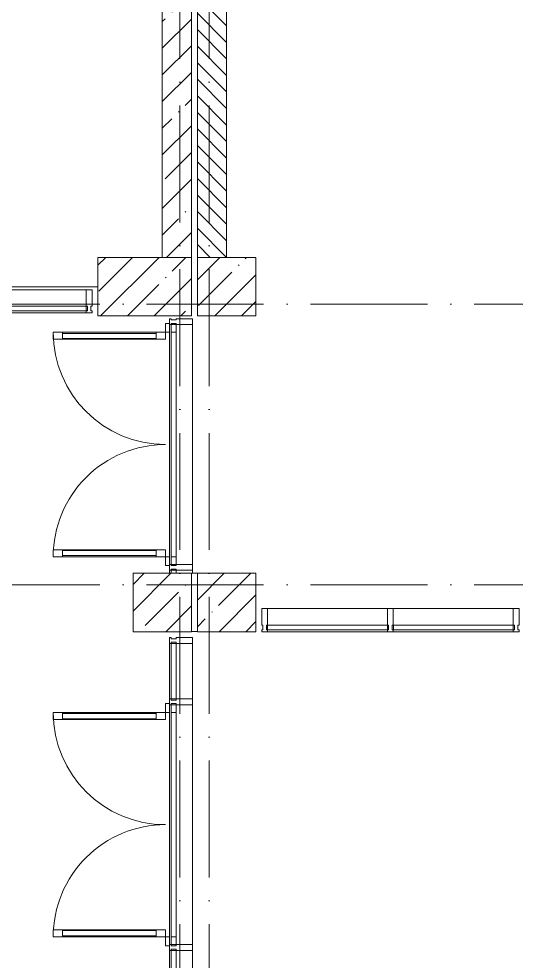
# Model space of a CAD drawing. Header units: millimetres. Extents: x -6467 to 105918, y -7090 to 92481.
# Drawn here: x 73224 to 77475, y 64364 to 72421 of the extents above; entities that cross this region are included whole.
import ezdxf

# ---------------------------------------------------------------- set-up
doc = ezdxf.new("R2010")
doc.units = ezdxf.units.MM
doc.linetypes.add('50_200_ШТРИХ_1Т_ш5_п1_п1_', pattern=[1400, 1000, -200, 0, -200])
for name, color, linetype, lineweight in [('A-DETL-GENF', 7, 'Continuous', 9), ('A-DOOR-2', 7, 'Continuous', 5), ('A-FLOR', 7, 'Continuous', 9), ('A-GLAZ-CWMG', 7, 'Continuous', 9), ('A-GLAZ-CWMG-1', 7, 'Continuous', 20), ('A-WALL', 7, 'Continuous', 5), ('I-WALL', 7, 'Continuous', 5), ('S-COLS', 7, 'Continuous', 9), ('S-COLS-1', 7, 'Continuous', 5)]:
    doc.layers.add(name, color=color, linetype=linetype, lineweight=lineweight)
doc.layers.add('Оси-3', color=7, linetype='50_200_ШТРИХ_1Т_ш5_п1_п1_', lineweight=9, true_color=0xaaaaaa)
pattern_1 = [(45, (0, 0), (-228.0985, 228.0985), []), (45, (228.1, 0), (-228.0985, 228.0985), [403.225, -80.645, 6.706, -73.939])]

# ---------------------------------------------------------------- blocks, each defined once
blk = doc.blocks.new('Прямоугольный импост - Импост структурный с накладкой - 180мм-26311816-АИ_План этажа Радиаторы_2')
at = {"layer": 'A-GLAZ-CWMG'}
for p, q in [((74510, 67080.5), (74510, 66605.7)), ((74527, 67080.5), (74567, 67080.5)), ((74527, 67080.5), (74527, 66605.7)), ((74567, 67080.5), (74567, 66605.7)), ((74707, 67080.5), (74707, 66605.7)), ((74567, 66605.7), (74527, 66605.7))]:
    blk.add_line(p, q, dxfattribs=at)
blk = doc.blocks.new('Дверь_Витражная_СКБ_2Ст - ДВВ_ДАО_СОШ_Коридор EIW60-23084938-АИ_План этажа Радиаторы_2')
at = {"layer": 'A-DETL-GENF'}
for p, q in [((-960, 1010), (-900, 1010)), ((-960, 1010), (-960, 50)), ((-900, 1010), (-960, 1010)), ((-960, 1010), (-960, 50)), ((-900, 1010), (-900, 50)), ((-900, 50), (-900, 1010)), ((960, 1010), (900, 1010)), ((900, 1010), (900, 50)), ((960, 1010), (900, 1010)), ((900, 1010), (900, 50)), ((960, 1010), (960, 50)), ((960, 50), (960, 1010)), ((-960, 930), (-900, 930)), ((-950, 930), (-950, 130)), ((-906, 930), (-906, 130)), ((960, 930), (900, 930)), ((906, 930), (906, 130)), ((950, 930), (950, 130)), ((-960, 130), (-900, 130)), ((960, 130), (900, 130)), ((-1035, 50), (-1035, 17)), ((-960, 50), (-1035, 50)), ((-960, 50), (-1035, 50)), ((-1035, 50), (-1035, 17)), ((-900, 50), (-960, 50)), ((-960, 50), (-900, 50)), ((-960, 17), (-960, 50)), ((-960, 17), (-960, 50)), ((-960, -40), (-960, 0)), ((-960, -40), (-960, 0)), ((900, 50), (960, 50)), ((900, 50), (960, 50)), ((960, 17), (960, 50)), ((960, 50), (1035, 50)), ((960, 50), (960, 17)), ((1035, 50), (960, 50)), ((960, -40), (960, 0)), ((960, 0), (960, -40)), ((1035, 50), (1035, 17)), ((1035, 17), (1035, 50))]:
    blk.add_line(p, q, dxfattribs=at)
at = {"layer": 'A-DOOR-2'}
for p, q in [((-960, 1010), (-960, 50)), ((960, 1010), (960, 50))]:
    blk.add_line(p, q, dxfattribs=at)
for centre, start, end in [((-960, 50), 360, 90), ((960, 50), 90, 180)]:
    blk.add_arc(centre, 960, start, end, dxfattribs=at)
blk = doc.blocks.new('Прямоугольный импост - Импост структурный с накладкой - 180мм-22070662-АИ_План этажа Радиаторы_2')
at = {"layer": 'A-GLAZ-CWMG'}
for p, q in [((74510, 66555.7), (74510, 64505.7)), ((74527, 66555.7), (74567, 66555.7)), ((74527, 66555.7), (74527, 64505.7)), ((74567, 66555.7), (74567, 64505.7)), ((74707, 66555.7), (74707, 64505.7)), ((74567, 64505.7), (74527, 64505.7))]:
    blk.add_line(p, q, dxfattribs=at)
blk = doc.blocks.new('Прямоугольный импост - Импост структурный с накладкой - 180мм-22069925-АИ_План этажа Радиаторы_2')
at = {"layer": 'A-GLAZ-CWMG-1'}
for p, q in [((-25, 40), (-25, 180)), ((-25, 180), (25, 180)), ((25, 180), (25, 40)), ((-15, 40), (-25, 40)), ((-25, -17), (-25, 0)), ((-25, 0), (-15, 0)), ((-15, 0), (-15, 40)), ((15, 40), (15, 0)), ((25, 40), (15, 40)), ((15, 0), (25, 0)), ((25, 0), (25, -17)), ((25, -17), (-25, -17))]:
    blk.add_line(p, q, dxfattribs=at)
blk = doc.blocks.new('BSC_Колонна _Прямоугольная - 500х800-V297-АИ_План этажа Радиаторы_2')
at = {"layer": 'S-COLS-1'}
h = blk.add_hatch(dxfattribs=at)
h.set_pattern_fill('FP_193', color=256, style=0, pattern_type=2)
h.set_pattern_definition([(315, (-70130.7, 74300), (228.0985, 228.0985), []), (315, (-70130.7, 74071.9), (228.0985, 228.0985), [403.225, -80.645, 6.706, -73.939])])
h.paths.add_polyline_path([(-250, 400), (-250, -400), (250, -400), (250, 400), (-49.7, 400)])
for p, q in [((250, 400), (-250, 400)), ((-250, 400), (-250, -400)), ((250, -400), (250, 400)), ((-250, -400), (250, -400))]:
    blk.add_line(p, q, dxfattribs=at)
blk = doc.blocks.new('Прямоугольный импост - Импост структурный с накладкой - 180мм-26317004-АИ_План этажа Радиаторы_2')
at = {"layer": 'A-GLAZ-CWMG'}
for p, q in [((73800, 70102.7), (72985, 70102.7)), ((72985, 69922.7), (72985, 69962.7)), ((73800, 69962.7), (72985, 69962.7)), ((73800, 69962.7), (73800, 69922.7)), ((73800, 69922.7), (72985, 69922.7)), ((73800, 69905.7), (72985, 69905.7))]:
    blk.add_line(p, q, dxfattribs=at)
blk = doc.blocks.new('Прямоугольный импост - Импост структурный с накладкой - 180мм-23210076-АИ_План этажа Радиаторы_2')
at = {"layer": 'A-GLAZ-CWMG-1'}
for p, q in [((-50, 0), (-50, 17)), ((-50, 17), (0, 17)), ((-40, 0), (-50, 0)), ((-40, -40), (-40, 0)), ((0, 0), (-10, 0)), ((-10, 0), (-10, -40)), ((0, 17), (0, 0)), ((-50, -180), (-50, -40)), ((-50, -40), (-40, -40)), ((-10, -40), (0, -40)), ((0, -40), (0, -180)), ((0, -180), (-50, -180))]:
    blk.add_line(p, q, dxfattribs=at)
blk = doc.blocks.new('Прямоугольный импост - Импост структурный с накладкой - 180мм-26311728-АИ_План этажа Радиаторы_2')
at = {"layer": 'A-GLAZ-CWMG'}
for p, q in [((9600, 10131), (9600, 11156)), ((9617, 11156), (9657, 11156)), ((9617, 10131), (9617, 11156)), ((9657, 10131), (9657, 11156)), ((9797, 10131), (9797, 11156)), ((9657, 10131), (9617, 10131))]:
    blk.add_line(p, q, dxfattribs=at)
blk = doc.blocks.new('Прямоугольный импост - Импост структурный с накладкой - 180мм-23210067-АИ_План этажа Радиаторы_2')
at = {"layer": 'A-GLAZ-CWMG-1'}
for p, q in [((-25, 0), (-25, 17)), ((-25, 17), (25, 17)), ((-15, 0), (-25, 0)), ((-15, -40), (-15, 0)), ((25, 0), (15, 0)), ((15, 0), (15, -40)), ((25, 17), (25, 0)), ((-25, -180), (-25, -40)), ((-25, -40), (-15, -40)), ((15, -40), (25, -40)), ((25, -40), (25, -180)), ((25, -180), (-25, -180))]:
    blk.add_line(p, q, dxfattribs=at)
blk = doc.blocks.new('Прямоугольный импост - Импост структурный с накладкой - 180мм-26311926-АИ_План этажа Радиаторы_2')
at = {"layer": 'A-GLAZ-CWMG'}
for p, q in [((74510, 64455.7), (74510, 64150.5)), ((74527, 64455.7), (74567, 64455.7)), ((74527, 64455.7), (74527, 64150.5)), ((74567, 64455.7), (74567, 64150.5)), ((74707, 64455.7), (74707, 64150.5)), ((74567, 64150.5), (74527, 64150.5))]:
    blk.add_line(p, q, dxfattribs=at)
blk = doc.blocks.new('Прямоугольный импост - Импост структурный с накладкой - 180мм-26349077-АИ_План этажа Радиаторы_2')
at = {"layer": 'A-GLAZ-CWMG'}
for p, q in [((74510, 67706), (74510, 67680.7)), ((74527, 67706), (74567, 67706)), ((74527, 67706), (74527, 67680.7)), ((74567, 67706), (74567, 67680.7)), ((74707, 67680.7), (74700, 67680.7)), ((74707, 67706), (74707, 67680.7))]:
    blk.add_line(p, q, dxfattribs=at)

msp = doc.modelspace()

# ---------------------------------------------------------------- hatches: boundary and pattern name
at = {"layer": 'A-WALL'}
h = msp.add_hatch(dxfattribs=at)
h.set_pattern_fill('FP_1', color=256, style=0, pattern_type=2)
h.set_pattern_definition(pattern_1)
h.paths.add_polyline_path([(74700, 70380.7), (74700, 75331), (74450, 75331), (74450, 70380.7)])
at = {"layer": 'I-WALL'}
h = msp.add_hatch(dxfattribs=at)
h.set_pattern_fill('FP_2', color=256, style=0, pattern_type=2)
h.set_pattern_definition([(135, (0, 0), (-70.71068, -70.71068), [])])
h.paths.add_polyline_path([(75000, 70380.7), (75000, 75331), (74750, 75331), (74750, 70380.7)])
h.paths.add_polyline_path([(74750, 75831), (75000, 75831), (75000, 81681), (74750, 81681), (74750, 78528.2)])
h.paths.add_polyline_path([(75000, 82181), (75000, 85181), (74750, 85181), (74750, 82181)])
at = {"layer": 'S-COLS-1'}
h = msp.add_hatch(dxfattribs=at)
h.set_pattern_fill('FP_1', color=256, style=0, pattern_type=2)
h.set_pattern_definition(pattern_1)
h.paths.add_polyline_path([(74750, 69880.7), (75250, 69880.7), (75250, 70380.7), (74750, 70380.7), (74750, 70081)])
h = msp.add_hatch(dxfattribs=at)
h.set_pattern_fill('FP_1', color=256, style=0, pattern_type=2)
h.set_pattern_definition(pattern_1)
h.paths.add_polyline_path([(74200, 67180.7), (74700, 67180.7), (74700, 67680.7), (74200, 67680.7), (74200, 67265.3)])
h = msp.add_hatch(dxfattribs=at)
h.set_pattern_fill('FP_1', color=256, style=0, pattern_type=2)
h.set_pattern_definition(pattern_1)
h.paths.add_polyline_path([(74750, 67180.7), (75250, 67180.7), (75250, 67680.7), (74750, 67680.7), (74750, 67265.3)])

# ---------------------------------------------------------------- linework, layer by layer
at = {"layer": 'A-FLOR'}
for p, q in [((73900, 70130.7), (69200, 70130.7)), ((74707, 67680.7), (74750, 67680.7)), ((74750, 67181), (74700, 67181))]:
    msp.add_line(p, q, dxfattribs=at)
at = {"layer": 'A-WALL'}
for p, q in [((74450, 75331), (74450, 70380.7)), ((74700, 70380.7), (74700, 75331)), ((74750, 75331), (74750, 70380.7)), ((75000, 70380.7), (75000, 75331)), ((74750, 70380.7), (75000, 70380.7))]:
    msp.add_line(p, q, dxfattribs=at)
at = {"layer": 'S-COLS-1'}
for p, q in [((75250, 70380.7), (74750, 70380.7)), ((74750, 70380.7), (74750, 69880.7)), ((75250, 69880.7), (75250, 70380.7)), ((74750, 69880.7), (75250, 69880.7)), ((74700, 67680.7), (74200, 67680.7)), ((74200, 67680.7), (74200, 67180.7)), ((74700, 67180.7), (74700, 67680.7)), ((75250, 67680.7), (74750, 67680.7)), ((74750, 67680.7), (74750, 67180.7)), ((75250, 67180.7), (75250, 67680.7)), ((74200, 67180.7), (74700, 67180.7)), ((74750, 67180.7), (75250, 67180.7))]:
    msp.add_line(p, q, dxfattribs=at)
at = {"layer": 'Оси-3'}
for p, q in [((74600, 91281), (74600, 11331)), ((74850, 91281), (74850, 11331)), ((104718, 69981), (48686, 69981)), ((104718, 67581), (-5267.3, 67581))]:
    msp.add_line(p, q, dxfattribs=at)

# ---------------------------------------------------------------- block references
at = {"layer": 'A-DOOR-2', "rotation": 89.99999999999993}
for p in [(74527, 68781), (74527, 65530.7)]:
    msp.add_blockref('Дверь_Витражная_СКБ_2Ст - ДВВ_ДАО_СОШ_Коридор EIW60-23084938-АИ_План этажа Радиаторы_2', p, dxfattribs=at)
at = {"layer": 'A-GLAZ-CWMG'}
for name, p in [('Прямоугольный импост - Импост структурный с накладкой - 180мм-26317004-АИ_План этажа Радиаторы_2', (0, 0)), ('Прямоугольный импост - Импост структурный с накладкой - 180мм-22070662-АИ_План этажа Радиаторы_2', (0, 3250.3)), ('Прямоугольный импост - Импост структурный с накладкой - 180мм-26349077-АИ_План этажа Радиаторы_2', (0, 0)), ('Прямоугольный импост - Импост структурный с накладкой - 180мм-26311816-АИ_План этажа Радиаторы_2', (0, 0)), ('Прямоугольный импост - Импост структурный с накладкой - 180мм-22070662-АИ_План этажа Радиаторы_2', (0, 0)), ('Прямоугольный импост - Импост структурный с накладкой - 180мм-26311926-АИ_План этажа Радиаторы_2', (0, 0))]:
    msp.add_blockref(name, p, dxfattribs=at)
at = {"layer": 'A-GLAZ-CWMG', "extrusion": (0, 0, -1)}
for name, p, rotation in [('Прямоугольный импост - Импост структурный с накладкой - 180мм-23210067-АИ_План этажа Радиаторы_2', (-73825, 69922.7), 180), ('Прямоугольный импост - Импост структурный с накладкой - 180мм-22069925-АИ_План этажа Радиаторы_2', (-74527, 69831), 90.00000000000007), ('Прямоугольный импост - Импост структурный с накладкой - 180мм-22069925-АИ_План этажа Радиаторы_2', (-74527, 67731), 90.00000000000007), ('Прямоугольный импост - Импост структурный с накладкой - 180мм-23210067-АИ_План этажа Радиаторы_2', (-75324.8, 67197.7), 180), ('Прямоугольный импост - Импост структурный с накладкой - 180мм-23210067-АИ_План этажа Радиаторы_2', (-76399.8, 67197.7), 180), ('Прямоугольный импост - Импост структурный с накладкой - 180мм-23210076-АИ_План этажа Радиаторы_2', (-77499.8, 67197.7), 180), ('Прямоугольный импост - Импост структурный с накладкой - 180мм-22069925-АИ_План этажа Радиаторы_2', (-74527, 67105.5), 90.00000000000007), ('Прямоугольный импост - Импост структурный с накладкой - 180мм-22069925-АИ_План этажа Радиаторы_2', (-74527, 66580.7), 90.00000000000007), ('Прямоугольный импост - Импост структурный с накладкой - 180мм-22069925-АИ_План этажа Радиаторы_2', (-74527, 64480.7), 90.00000000000007)]:
    msp.add_blockref(name, p, dxfattribs=dict(at, rotation=rotation))
at = {"layer": 'A-GLAZ-CWMG'}
for p, rotation in [((86505.9, 57580.7), 90.00000000000011), ((87580.9, 57580.7), 89.99999999999966)]:
    msp.add_blockref('Прямоугольный импост - Импост структурный с накладкой - 180мм-26311728-АИ_План этажа Радиаторы_2', p, dxfattribs=dict(at, rotation=rotation))
at = {"layer": 'S-COLS', "rotation": 89.9999999999999}
msp.add_blockref('BSC_Колонна _Прямоугольная - 500х800-V297-АИ_План этажа Радиаторы_2', (74300, 70130.7), dxfattribs=at)

doc.saveas('drawing.dxf')
